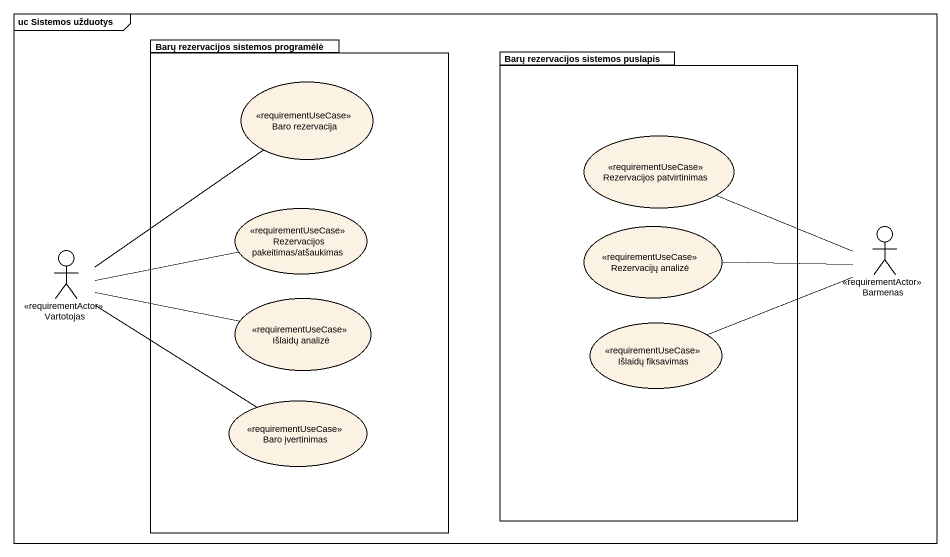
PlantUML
@startuml
mainframe uc Sistemos užduotys
package "Barų rezervacijos sistemos programėlė" as Barų_rezervacijos_sistemos {
  usecase "Baro rezervacija" as Baro_rezervacija <<requirementUseCase>>
  usecase "Rezervacijos pakeitimas/atšaukimas" as Rezervacijos_pakeitimas <<requirementUseCase>>
  usecase "Išlaidų analizė" as Išlaidų_analizė <<requirementUseCase>>
  usecase "Baro įvertinimas" as Baro_įvertinimas <<requirementUseCase>>
}
package "Barų rezervacijos sistemos puslapis" as Barų_rezervacijos_sistemos_2 {
  usecase "Rezervacijos patvirtinimas" as Rezervacijos_patvirtinimas <<requirementUseCase>>
  usecase "Rezervacijų analizė" as Rezervacijų_analizė <<requirementUseCase>>
  usecase "Išlaidų fiksavimas" as Išlaidų_fiksavimas <<requirementUseCase>>
}
actor Barmenas <<requirementActor>>
actor Vartotojas <<requirementActor>>
Barmenas -left- Rezervacijos_patvirtinimas
Barmenas -left- Rezervacijų_analizė
Barmenas -left- Išlaidų_fiksavimas
Vartotojas -up- Baro_rezervacija
Vartotojas -right- Rezervacijos_pakeitimas
Vartotojas -right- Išlaidų_analizė
Vartotojas -- Baro_įvertinimas
@enduml
